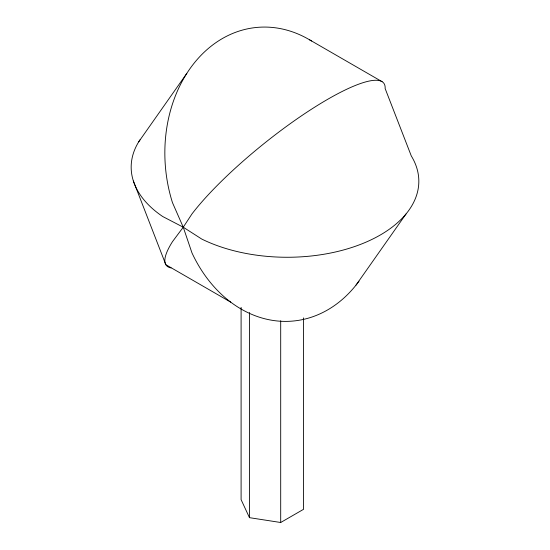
<?xml version="1.0" encoding="UTF-8"?>
<svg xmlns="http://www.w3.org/2000/svg" width="550" height="550" viewBox="0 0 550 550"><rect width="100%" height="100%" fill="white"/><g stroke="black" fill="none" stroke-linecap="round" stroke-linejoin="round"><path stroke-width="0.82" d="M138.71 141.824L186.814 73.384M356.022 285.106L405.996 214.012M241.099 307.361L241.099 499.641L249.473 517.667L280.699 522.5L303.566 509.3L303.566 317.879M309.416 39.731L382.085 81.682M230.759 302.17L165.839 264.688L133.382 181.032M280.699 320.781L280.699 522.5M249.473 312.517L249.473 517.667M358.999 281.201A131.601 103.792 84.9 0 1 191.978 252.924L183.253 227.198L172.473 202.654A131.601 103.792 84.9 0 1 196.694 60.067A131.601 103.792 84.9 0 1 311.534 41.009M171.084 267.926A131.601 27.809 -38.8 0 1 172.473 241.663L183.253 227.198L191.978 213.916A131.601 27.809 -38.8 0 1 309.884 110.248A131.601 27.809 -38.8 0 1 385.138 88.536L411.29 155.939A131.601 75.983 0 0 1 361.742 243.911A131.601 75.983 0 0 1 201.733 239.051L183.253 227.198L162.718 216.528A131.601 75.983 0 0 1 139.982 139.838"/></g></svg>
